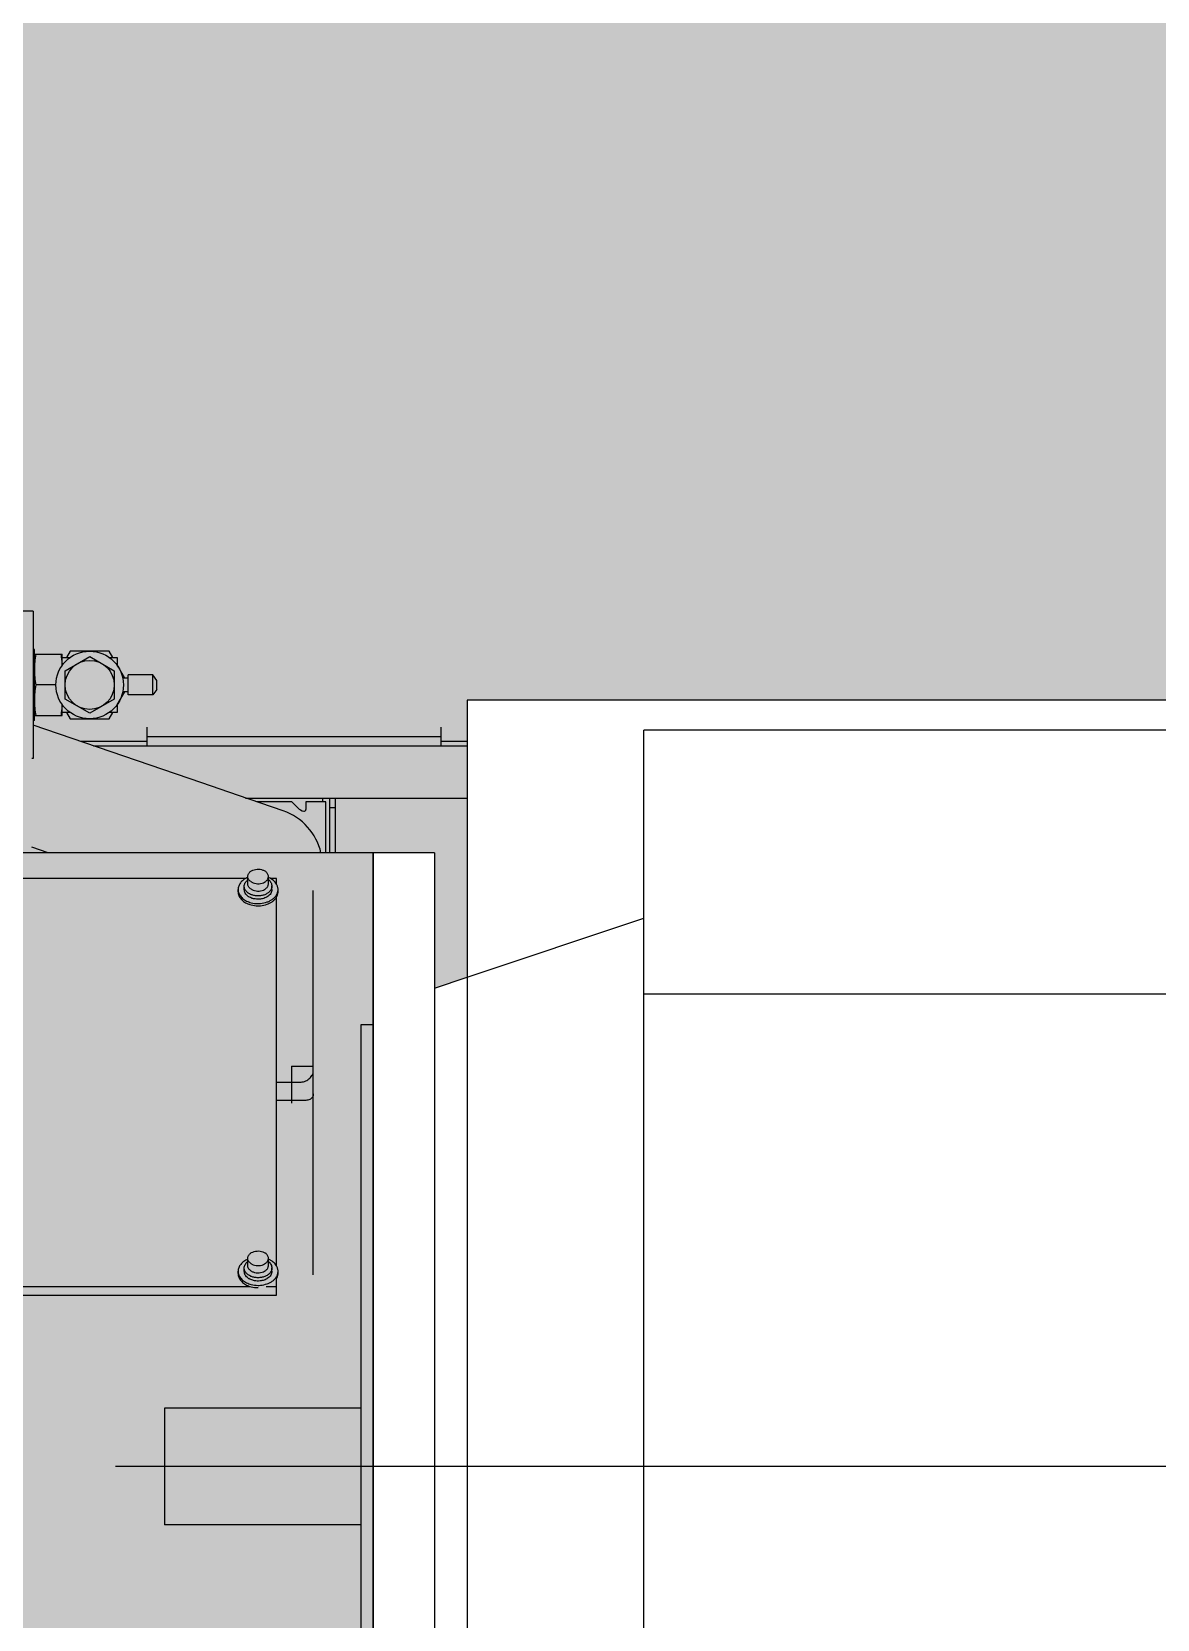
# Model space of a CAD drawing. Extents: x -18489 to 27370, y -8745 to 11880.
# Drawn here: x -14491.8 to -14433.7, y 2497.9 to 2579.9 of the extents above; entities that cross this region are included whole.
import ezdxf

# ---------------------------------------------------------------- set-up
doc = ezdxf.new("R2010")
doc.units = 0
doc.header["$LTSCALE"] = 100
for name, color, linetype in [('188K-SM-03-F10-MECH-EQ-Y2257103$0$0 Xref', 8, 'Continuous'), ('188K-SM-03-F10-MECH-EQ-Y2257103$0$M-EQU-FOUNDATION', 8, 'Continuous'), ('188K-SM-03-F10-MECH-EQ-Y2257103$0$Micron CUP L10 HVAC EQU$0$M-MECH-EQU', 136, 'Continuous'), ('188K-SM-03-F10-MECH-EQ-Y2257103$0$Micron CUP L10 HVAC EQU$0$M-PHASE1 AREA', 252, 'Continuous')]:
    doc.layers.add(name, color=color, linetype=linetype)

# ---------------------------------------------------------------- blocks, each defined once
blk = doc.blocks.new('188K-SM-03-F10-MECH-EQ-Y2257103$0$Micron CUP L10 HVAC EQU$0$A$C0c53ceb0')
at = {"layer": '188K-SM-03-F10-MECH-EQ-Y2257103$0$Micron CUP L10 HVAC EQU$0$M-PHASE1 AREA'}
for p, q in [((16513.90568, 16325.52026), (16392.62145, 16325.52026)), ((16513.90568, 16325.52026), (16513.90568, 16249.40044)), ((16514.54002, 16305.77985), (16513.90568, 16305.77985)), ((16514.54002, 16269.14135), (16514.54002, 16305.77935)), ((16514.54182, 16303.3255), (16528.81068, 16303.3255)), ((16528.81248, 16297.40447), (16528.81248, 16303.32537)), ((16528.81248, 16301.73282), (16533.11662, 16301.73282)), ((16530.39831, 16294.78498), (16543.08495, 16302.10962)), ((16533.01358, 16304.90447), (16531.18242, 16301.73282)), ((16553.15631, 16304.90447), (16533.01358, 16304.90447)), ((16543.08495, 16302.10962), (16555.77158, 16294.78498)), ((16553.05327, 16301.73282), (16557.35741, 16301.73282)), ((16554.98747, 16301.73282), (16553.15631, 16304.90447)), ((16557.35741, 16301.73282), (16557.35741, 16297.40447)), ((16557.90541, 16296.6788), (16557.35741, 16297.62796)), ((16530.39831, 16280.13572), (16530.39831, 16294.78498)), ((16555.77158, 16294.78498), (16555.77158, 16280.13572)), ((16561.16763, 16291.02847), (16557.95894, 16296.58609)), ((16563.0302, 16291.02847), (16560.14197, 16291.02847)), ((16575.71684, 16292.6143), (16563.0302, 16292.6143)), ((16563.0302, 16282.3064), (16563.0302, 16292.6143)), ((16575.71684, 16282.3064), (16575.71684, 16292.6143)), ((16577.84633, 16289.83909), (16575.71684, 16292.6143)), ((16577.84633, 16285.08161), (16577.84633, 16289.83909)), ((16525.62814, 16287.46035), (16515.19949, 16287.46035)), ((16557.95894, 16278.33461), (16561.16763, 16283.89223)), ((16563.0302, 16283.89223), (16560.14197, 16283.89223)), ((16575.71684, 16282.3064), (16563.0302, 16282.3064)), ((16577.84633, 16285.08161), (16575.71684, 16282.3064)), ((16528.81248, 16271.59533), (16528.81248, 16277.51623)), ((16533.11662, 16273.18789), (16528.81248, 16273.18789)), ((16543.08495, 16272.81109), (16530.39831, 16280.13572)), ((16531.18242, 16273.18789), (16533.01358, 16270.01623)), ((16555.77158, 16280.13572), (16543.08495, 16272.81109)), ((16557.35741, 16273.18789), (16553.05327, 16273.18789)), ((16553.15631, 16270.01623), (16554.98747, 16273.18789)), ((16557.35741, 16277.29274), (16557.90541, 16278.2419)), ((16557.35741, 16277.51623), (16557.35741, 16273.18789)), ((16514.54002, 16269.14085), (16513.90568, 16269.14085)), ((16600.96138, 16236.78194), (16513.90568, 16266.6296)), ((16514.54182, 16271.5952), (16528.81068, 16271.5952)), ((16533.01358, 16270.01623), (16553.15631, 16270.01623)), ((16572.73461, 16255.95764), (16572.73461, 16265.69107)), ((16724.57466, 16265.69107), (16724.57466, 16255.95764)), ((16572.73461, 16258.21766), (16538.44053, 16258.21766)), ((16572.73461, 16260.73562), (16600.96138, 16260.73562)), ((16600.96138, 16260.73562), (16619.99133, 16260.73562)), ((16619.99133, 16260.73562), (16724.57466, 16260.73562)), ((18341.73308, 16258.21766), (16724.57466, 16258.21766)), ((16836.33193, 16255.95764), (16836.33193, 16258.21766)), ((16513.90568, 16249.40044), (16513.1318, 16249.40044)), ((16545.03225, 16255.95764), (16600.96138, 16255.95764)), ((16600.96138, 16255.95764), (16619.99133, 16255.95764)), ((16619.99133, 16255.95764), (16954.53241, 16255.95764)), ((16954.53241, 16255.95764), (16954.53241, 16228.99854)), ((16619.99133, 16230.25738), (16600.96138, 16236.78194)), ((16643.06525, 16222.34632), (16619.99133, 16230.25738)), ((16623.66296, 16228.99854), (16954.53241, 16228.99854)), ((16647.08967, 16227.05918), (16629.31942, 16227.05918)), ((16650.54725, 16223.93617), (16647.93745, 16226.69422)), ((16665.06235, 16227.05918), (16654.78617, 16227.05918)), ((16654.78617, 16227.05918), (16654.78617, 16223.11032)), ((16663.31419, 16228.99854), (16663.31419, 16227.05918)), ((16665.06235, 16200.62033), (16665.06235, 16227.05918)), ((16667.09221, 16200.62033), (16667.09221, 16228.99854)), ((16667.09221, 16224.11588), (16670.11163, 16224.11588)), ((16670.11163, 16200.62033), (16670.11163, 16228.99854)), ((16836.33193, 16110.81411), (16836.33193, 16228.99854)), ((16689.57752, 16200.62033), (16503.33772, 16200.62033)), ((16521.62741, 16200.62033), (16513.16914, 16203.52031)), ((16689.57752, 15566.28856), (16689.57752, 16200.62033)), ((16623.59734, 16187.38535), (16483.29283, 16187.38535)), ((16622.94732, 16181.73374), (16622.94732, 16183.4382)), ((16624.74882, 16184.69411), (16624.74882, 16188.46185)), ((16635.40559, 16184.69411), (16635.40559, 16188.46185)), ((16639.59218, 16187.38535), (16636.55707, 16187.38535)), ((16637.20709, 16181.73374), (16637.20709, 16183.4382)), ((16639.59218, 16184.49887), (16639.59218, 16187.38535)), ((16619.76931, 16180.56754), (16619.76931, 16181.73374)), ((16639.59218, 15987.14114), (16639.59218, 16177.80241)), ((16640.3851, 16180.56754), (16640.3851, 16181.73374)), ((16658.62213, 15982.48939), (16658.62213, 16181.28796)), ((16683.23456, 16111.82215), (16683.23456, 15655.08454)), ((16689.57752, 16110.81411), (16836.33193, 16110.81411)), ((16829.98861, 16107.15179), (16836.33193, 16110.81411)), ((16689.57752, 16107.15179), (16829.98861, 16107.15179)), ((16689.57752, 16103.98069), (16828.40278, 16103.98069)), ((16828.40278, 16103.98069), (16828.40278, 16107.15179)), ((16836.33193, 16099.4028), (16828.40278, 16103.98069)), ((16689.57752, 16099.4028), (16836.33193, 16099.4028)), ((16689.57752, 16093.05948), (16836.33193, 16093.05948)), ((16836.33193, 16093.05948), (16836.33193, 16099.4028)), ((16647.33103, 16090.32272), (16658.62213, 16090.32272)), ((16647.33103, 16090.32272), (16647.33103, 16071.29277)), ((16639.59218, 16082.20337), (16652.27882, 16082.20337)), ((16652.27882, 16072.60317), (16639.59218, 16072.60317)), ((18281.63439, 16043.79354), (16689.57752, 16043.79354)), ((16622.94732, 15984.37601), (16622.94732, 15986.08047)), ((16624.74882, 15987.33638), (16624.74882, 15991.10412)), ((16635.40559, 15987.33638), (16635.40559, 15991.10412)), ((16637.20709, 15984.37601), (16637.20709, 15986.08047)), ((16619.76931, 15983.20981), (16619.76931, 15984.37601)), ((16639.59218, 15972.08601), (16639.59218, 15980.44468)), ((16640.3851, 15983.20981), (16640.3851, 15984.37601)), ((16316.08298, 15972.08601), (16639.59218, 15972.08601)), ((16482.0882, 15976.57141), (16625.82658, 15976.57141)), ((16634.32783, 15976.57141), (16639.59218, 15976.57141)), ((16683.23456, 15913.58534), (16581.73732, 15913.58534)), ((16581.73732, 15913.58534), (16581.73732, 15853.32135)), ((16683.23456, 15853.32135), (16581.73732, 15853.32135))]:
    blk.add_line(p, q, dxfattribs=at)
for radius in [17.45681, 12.68664]:
    blk.add_circle((16543.08495, 16287.46035), radius, dxfattribs=at)
for centre, radius, start, end in [((16647.08967, 16225.89201), 1.16717, 43.418, 90), ((16654.78617, 16227.94724), 5.83585, 223.418, 259.30580788), ((16633.34576, 16193.99781), 29.96843, 12.78620644, 71.07535558), ((16653.87274, 16223.11032), 0.91344, 259.30580788, 0), ((16629.26039, 16177.40291), 11.4928, 113.15886909, 116.19032044), ((16628.37748, 16182.21516), 5.8377, 128.53895861, 133.62857334), ((16630.88291, 16177.37631), 11.52164, 64.94886496, 66.84234799), ((16631.62631, 16182.03553), 6.07203, 49.73276545, 51.30097776), ((16628.15802, 16184.43033), 5.51914, 225.28058994, 225.62435176), ((16628.22296, 16184.4971), 5.61228, 225.62720293, 226.99342996), ((16628.92763, 16183.67702), 6.74451, 234.75559581, 237.51841507), ((16631.63332, 16184.83295), 6.06149, 308.88863997, 309.85627154), ((16631.77707, 16184.66321), 5.83906, 309.84087528, 312.67667153), ((16628.19514, 15987.11045), 5.57216, 225.28323656, 226.59988951), ((16628.34821, 15987.2739), 5.79609, 226.61061648, 228.98246144), ((16628.65358, 15987.63637), 6.26999, 229.05077627, 234.75808495), ((16628.92763, 15986.31929), 6.74451, 234.75559581, 237.51841507), ((16631.70153, 15987.39348), 5.95503, 309.85648557, 310.82914541)]:
    blk.add_arc(centre, radius, start, end, dxfattribs=at)
for points, knots in [([(16515.19949, 16303.3255), (16514.99635, 16302.01238), (16514.66379, 16299.37586), (16514.54182, 16296.71945), (16514.54182, 16295.39293)], [0, 0, 0, 0, 0.500416937, 1, 1, 1, 1]), ([(16528.153, 16303.3255), (16528.22972, 16302.82961), (16528.51527, 16300.84556), (16528.70261, 16298.84626), (16528.76796, 16297.3449)], [0, 0, 0, 0, 0.250325094, 1, 1, 1, 1]), ([(16514.54182, 16295.39293), (16514.54182, 16294.0664), (16514.66379, 16291.41), (16514.99635, 16288.77347), (16515.19949, 16287.46035)], [0, 0, 0, 0, 0.499583072, 1, 1, 1, 1]), ([(16515.19949, 16287.46035), (16514.99635, 16286.14723), (16514.66379, 16283.51071), (16514.54182, 16280.8543), (16514.54182, 16279.52777)], [0, 0, 0, 0, 0.500416937, 1, 1, 1, 1]), ([(16514.54182, 16279.52777), (16514.54182, 16278.20125), (16514.66379, 16275.54484), (16514.99635, 16272.90832), (16515.19949, 16271.5952)], [0, 0, 0, 0, 0.499583072, 1, 1, 1, 1]), ([(16528.76796, 16277.57581), (16528.70261, 16276.07445), (16528.51527, 16274.07515), (16528.22972, 16272.09109), (16528.153, 16271.5952)], [0, 0, 0, 0, 0.749674905, 1, 1, 1, 1]), ([(16624.74883, 16188.46185), (16624.74884, 16188.64713), (16624.78837, 16189.0227), (16624.964, 16189.56965), (16625.25107, 16190.09079), (16625.6422, 16190.57469), (16626.12828, 16191.01166), (16626.90421, 16191.53027), (16628.05045, 16192.00414), (16629.55863, 16192.26524), (16631.10955, 16192.21243), (16632.57612, 16191.85024), (16633.45895, 16191.39898), (16633.84494, 16191.12604)], [0, 0, 0, 0, 0.049795449, 0.100634836, 0.153414454, 0.208780421, 0.26708731, 0.32840486, 0.458903838, 0.596902926, 0.736900947, 0.872946922, 1, 1, 1, 1]), ([(16635.40558, 16188.46185), (16635.4056, 16188.70923), (16635.3338, 16189.21554), (16635.0196, 16189.93403), (16634.51589, 16190.58998), (16634.08301, 16190.9577), (16633.84494, 16191.12604)], [0, 0, 0, 0, 0.231738866, 0.471897168, 0.72686456, 1, 1, 1, 1]), ([(16624.18799, 16187.71578), (16623.535, 16187.39434), (16622.61481, 16186.82458), (16621.57402, 16185.88477), (16620.93014, 16185.1322), (16620.41815, 16184.32908), (16620.04598, 16183.48653), (16619.81997, 16182.61722), (16619.76931, 16182.02646), (16619.76931, 16181.73374)], [0, 0, 0, 0, 0.278914809, 0.410341784, 0.53631175, 0.65727955, 0.774063787, 0.887825769, 1, 1, 1, 1]), ([(16622.94732, 16183.4382), (16622.94731, 16183.70678), (16623.0097, 16184.25239), (16623.28579, 16185.04262), (16623.7351, 16185.78852), (16624.13035, 16186.23153), (16624.34958, 16186.44065)], [0, 0, 0, 0, 0.236865489, 0.479520859, 0.732808027, 1, 1, 1, 1]), ([(16624.27455, 16180.50864), (16624.06644, 16180.71473), (16623.69168, 16181.15003), (16623.26682, 16181.87839), (16623.00613, 16182.64735), (16622.94734, 16183.17717), (16622.94732, 16183.4382)], [0, 0, 0, 0, 0.266460067, 0.519561979, 0.762529675, 1, 1, 1, 1]), ([(16626.30947, 16185.79765), (16626.0714, 16185.96599), (16625.63852, 16186.33371), (16625.13481, 16186.98967), (16624.82061, 16187.70816), (16624.74881, 16188.21447), (16624.74883, 16188.46185)], [0, 0, 0, 0, 0.27313544, 0.528102832, 0.768261134, 1, 1, 1, 1]), ([(16626.30947, 16182.02992), (16626.0714, 16182.19825), (16625.63852, 16182.56598), (16625.13481, 16183.22193), (16624.82061, 16183.94042), (16624.74881, 16184.44673), (16624.74883, 16184.69411)], [0, 0, 0, 0, 0.273135441, 0.528102832, 0.768261134, 1, 1, 1, 1]), ([(16626.30947, 16185.79765), (16626.69546, 16185.52472), (16627.57829, 16185.07345), (16629.04486, 16184.71126), (16630.59578, 16184.65846), (16632.10396, 16184.91955), (16633.2502, 16185.39343), (16634.02613, 16185.91203), (16634.51221, 16186.349), (16634.90334, 16186.83291), (16635.19041, 16187.35405), (16635.36604, 16187.901), (16635.40557, 16188.27657), (16635.40558, 16188.46185)], [0, 0, 0, 0, 0.127053078, 0.263099053, 0.403097074, 0.541096163, 0.67159514, 0.73291269, 0.79121958, 0.846585546, 0.899365164, 0.950204551, 1, 1, 1, 1]), ([(16626.30947, 16182.02992), (16626.69546, 16181.75698), (16627.57829, 16181.30571), (16629.04486, 16180.94353), (16630.59578, 16180.89072), (16632.10396, 16181.15182), (16633.2502, 16181.62569), (16634.02613, 16182.1443), (16634.51221, 16182.58126), (16634.90334, 16183.06517), (16635.19041, 16183.58631), (16635.36604, 16184.13326), (16635.40557, 16184.50883), (16635.40558, 16184.69411)], [0, 0, 0, 0, 0.127053078, 0.263099053, 0.403097074, 0.541096162, 0.67159514, 0.73291269, 0.791219579, 0.846585546, 0.899365164, 0.950204551, 1, 1, 1, 1]), ([(16635.55099, 16186.66872), (16635.80752, 16186.45139), (16636.27155, 16185.98603), (16636.80372, 16185.18578), (16637.13253, 16184.32784), (16637.20707, 16183.73112), (16637.20708, 16183.4382)], [0, 0, 0, 0, 0.269589268, 0.523473206, 0.765125106, 1, 1, 1, 1]), ([(16637.20708, 16183.4382), (16637.2071, 16183.16275), (16637.14139, 16182.60276), (16636.85091, 16181.79332), (16636.37886, 16181.03176), (16635.96466, 16180.58205), (16635.73514, 16180.37038)], [0, 0, 0, 0, 0.236311373, 0.47868463, 0.732142065, 1, 1, 1, 1]), ([(16639.61131, 16184.50443), (16639.41191, 16184.84751), (16638.93506, 16185.51427), (16638.04206, 16186.40292), (16636.97469, 16187.18654), (16636.17972, 16187.6186), (16635.76148, 16187.81411)], [0, 0, 0, 0, 0.231166026, 0.474613239, 0.731045203, 1, 1, 1, 1]), ([(16640.3851, 16181.73374), (16640.3851, 16181.97078), (16640.35205, 16182.4477), (16640.20414, 16183.15434), (16639.95954, 16183.8469), (16639.73675, 16184.28858), (16639.61131, 16184.50443)], [0, 0, 0, 0, 0.244493334, 0.491275134, 0.742487277, 1, 1, 1, 1]), ([(16619.76931, 16181.73374), (16619.76931, 16181.40225), (16619.83456, 16180.73157), (16620.12484, 16179.75038), (16620.60091, 16178.80843), (16621.25229, 16177.92365), (16622.06605, 16177.11142), (16623.37225, 16176.12471), (16624.50954, 16175.56668), (16625.30841, 16175.27189)], [0, 0, 0, 0, 0.109955226, 0.22189253, 0.337552064, 0.458254815, 0.584817439, 0.717546671, 1, 1, 1, 1]), ([(16619.76931, 16180.56754), (16619.76931, 16180.23605), (16619.83456, 16179.56537), (16620.12484, 16178.58417), (16620.60091, 16177.64222), (16621.25229, 16176.75744), (16622.06605, 16175.94521), (16623.37225, 16174.95851), (16624.50954, 16174.40048), (16625.30841, 16174.10569)], [0, 0, 0, 0, 0.109955226, 0.22189253, 0.337552064, 0.458254815, 0.584817439, 0.717546671, 1, 1, 1, 1]), ([(16625.03561, 16178.1688), (16624.71705, 16178.39405), (16624.13781, 16178.8861), (16623.46382, 16179.76383), (16623.04337, 16180.72523), (16622.94734, 16181.40272), (16622.94732, 16181.73374)], [0, 0, 0, 0, 0.273138985, 0.528101816, 0.76826059, 1, 1, 1, 1]), ([(16625.03561, 16179.87325), (16624.97848, 16179.91365), (16624.75643, 16180.07608), (16624.54493, 16180.25304), (16624.39492, 16180.39298)], [0, 0, 0, 0, 0.254324237, 1, 1, 1, 1]), ([(16626.61619, 16179.03044), (16626.47277, 16179.08674), (16625.92248, 16179.32051), (16625.39798, 16179.61702), (16625.03561, 16179.87325)], [0, 0, 0, 0, 0.257701899, 1, 1, 1, 1]), ([(16627.77166, 16176.96302), (16627.54667, 16177.01739), (16626.68772, 16177.25903), (16625.86308, 16177.63264), (16625.30564, 16177.9876)], [0, 0, 0, 0, 0.259403393, 1, 1, 1, 1]), ([(16625.30841, 16175.27189), (16625.67927, 16175.13504), (16627.22369, 16174.64812), (16628.85444, 16174.44496), (16630.0772, 16174.44496)], [0, 0, 0, 0, 0.244303598, 1, 1, 1, 1]), ([(16625.30841, 16174.10569), (16625.67927, 16173.96884), (16627.22369, 16173.48192), (16628.85444, 16173.27876), (16630.0772, 16173.27876)], [0, 0, 0, 0, 0.244303598, 1, 1, 1, 1]), ([(16633.51925, 16179.02302), (16632.98052, 16178.81304), (16631.83982, 16178.49848), (16630.06641, 16178.34393), (16628.29367, 16178.50224), (16627.15408, 16178.81925), (16626.61619, 16179.03044)], [0, 0, 0, 0, 0.246137616, 0.500095833, 0.754005293, 1, 1, 1, 1]), ([(16631.77446, 16176.83708), (16631.44363, 16176.77974), (16630.1124, 16176.61968), (16628.74786, 16176.7271), (16627.77166, 16176.96302)], [0, 0, 0, 0, 0.250558288, 1, 1, 1, 1]), ([(16630.0772, 16174.44496), (16630.48971, 16174.44496), (16632.10647, 16174.51341), (16633.71511, 16174.85458), (16634.846, 16175.27189)], [0, 0, 0, 0, 0.254957247, 1, 1, 1, 1]), ([(16630.0772, 16173.27876), (16630.48971, 16173.27876), (16632.10647, 16173.3472), (16633.71511, 16173.68838), (16634.846, 16174.10569)], [0, 0, 0, 0, 0.254957247, 1, 1, 1, 1]), ([(16634.84427, 16177.98472), (16634.62285, 16177.84394), (16633.66424, 16177.30851), (16632.59631, 16176.97954), (16631.77446, 16176.83708)], [0, 0, 0, 0, 0.23929935, 1, 1, 1, 1]), ([(16635.43878, 16180.11488), (16635.30077, 16180.00357), (16634.70652, 16179.56533), (16634.04146, 16179.22656), (16633.51925, 16179.02302)], [0, 0, 0, 0, 0.240318239, 1, 1, 1, 1]), ([(16637.20708, 16181.73374), (16637.2071, 16181.3802), (16637.09692, 16180.65449), (16636.61708, 16179.6336), (16635.85269, 16178.71469), (16635.20137, 16178.21177), (16634.84427, 16177.98472)], [0, 0, 0, 0, 0.229878134, 0.469193344, 0.724849465, 1, 1, 1, 1]), ([(16634.846, 16175.27189), (16635.36689, 16175.46411), (16636.35886, 16175.90808), (16637.69219, 16176.76643), (16638.79797, 16177.77805), (16639.37652, 16178.55908), (16639.61131, 16178.96306)], [0, 0, 0, 0, 0.271324072, 0.528954938, 0.771670897, 1, 1, 1, 1]), ([(16634.846, 16174.10569), (16635.36689, 16174.2979), (16636.35886, 16174.74188), (16637.69219, 16175.60023), (16638.79797, 16176.61185), (16639.37652, 16177.39288), (16639.61131, 16177.79685)], [0, 0, 0, 0, 0.271324072, 0.528954938, 0.771670897, 1, 1, 1, 1]), ([(16639.61131, 16178.96306), (16639.73675, 16179.17891), (16639.95954, 16179.62058), (16640.20414, 16180.31315), (16640.35205, 16181.01978), (16640.3851, 16181.49671), (16640.3851, 16181.73374)], [0, 0, 0, 0, 0.257512723, 0.508724866, 0.755506666, 1, 1, 1, 1]), ([(16639.61131, 16177.79685), (16639.73675, 16178.0127), (16639.95954, 16178.45438), (16640.20414, 16179.14694), (16640.35205, 16179.85358), (16640.3851, 16180.3305), (16640.3851, 16180.56754)], [0, 0, 0, 0, 0.257512723, 0.508724866, 0.755506666, 1, 1, 1, 1]), ([(16652.27882, 16082.20337), (16653.11621, 16082.20337), (16654.78944, 16082.62855), (16656.77263, 16084.07845), (16658.12665, 16085.7781), (16658.62213, 16087.09044), (16658.62213, 16087.6734)], [0, 0, 0, 0, 0.279195384, 0.553787584, 0.805634837, 1, 1, 1, 1]), ([(16658.62213, 16076.10395), (16658.62213, 16075.4803), (16658.33639, 16074.19638), (16656.68759, 16073.02392), (16654.60297, 16072.65523), (16653.09491, 16072.60317), (16652.27882, 16072.60317)], [0, 0, 0, 0, 0.229342625, 0.445157999, 0.699884487, 1, 1, 1, 1]), ([(16624.74883, 15991.10412), (16624.74884, 15991.2894), (16624.78837, 15991.66497), (16624.964, 15992.21192), (16625.25107, 15992.73306), (16625.6422, 15993.21696), (16626.12828, 15993.65393), (16626.90421, 15994.17254), (16628.05045, 15994.64641), (16629.55863, 15994.90751), (16631.10955, 15994.8547), (16632.57612, 15994.49251), (16633.45895, 15994.04125), (16633.84494, 15993.76831)], [0, 0, 0, 0, 0.049795449, 0.100634836, 0.153414454, 0.208780421, 0.26708731, 0.32840486, 0.458903838, 0.596902926, 0.736900947, 0.872946922, 1, 1, 1, 1]), ([(16635.40558, 15991.10412), (16635.4056, 15991.3515), (16635.3338, 15991.85781), (16635.0196, 15992.5763), (16634.51589, 15993.23225), (16634.08301, 15993.59997), (16633.84494, 15993.76831)], [0, 0, 0, 0, 0.231738866, 0.471897168, 0.72686456, 1, 1, 1, 1]), ([(16624.74047, 15990.61187), (16624.01463, 15990.30129), (16622.98657, 15989.7341), (16621.81475, 15988.76738), (16621.08743, 15987.98312), (16620.50722, 15987.13786), (16620.08436, 15986.24479), (16619.82706, 15985.31908), (16619.76931, 15984.68822), (16619.76931, 15984.37601)], [0, 0, 0, 0, 0.280801595, 0.412884769, 0.539134721, 0.659942893, 0.776135559, 0.888958728, 1, 1, 1, 1]), ([(16622.94732, 15986.08047), (16622.94731, 15986.38587), (16623.0286, 15987.00895), (16623.38617, 15987.90118), (16623.96326, 15988.72779), (16624.46398, 15989.20303), (16624.74032, 15989.42359)], [0, 0, 0, 0, 0.233858872, 0.475016731, 0.729262571, 1, 1, 1, 1]), ([(16624.27455, 15983.15091), (16624.06644, 15983.357), (16623.69168, 15983.7923), (16623.26682, 15984.52066), (16623.00613, 15985.28962), (16622.94734, 15985.81945), (16622.94732, 15986.08047)], [0, 0, 0, 0, 0.266460067, 0.519561979, 0.762529675, 1, 1, 1, 1]), ([(16626.30947, 15988.43992), (16626.0714, 15988.60826), (16625.63852, 15988.97598), (16625.13481, 15989.63194), (16624.82061, 15990.35043), (16624.74881, 15990.85674), (16624.74883, 15991.10412)], [0, 0, 0, 0, 0.27313544, 0.528102832, 0.768261134, 1, 1, 1, 1]), ([(16626.30947, 15984.67219), (16626.0714, 15984.84052), (16625.63852, 15985.20825), (16625.13481, 15985.8642), (16624.82061, 15986.58269), (16624.74881, 15987.089), (16624.74883, 15987.33638)], [0, 0, 0, 0, 0.273135441, 0.528102832, 0.768261134, 1, 1, 1, 1]), ([(16626.30947, 15988.43992), (16626.69546, 15988.16699), (16627.57829, 15987.71572), (16629.04486, 15987.35353), (16630.59578, 15987.30073), (16632.10396, 15987.56182), (16633.2502, 15988.0357), (16634.02613, 15988.5543), (16634.51221, 15988.99127), (16634.90334, 15989.47518), (16635.19041, 15989.99632), (16635.36604, 15990.54327), (16635.40557, 15990.91884), (16635.40558, 15991.10412)], [0, 0, 0, 0, 0.127053078, 0.263099053, 0.403097074, 0.541096163, 0.67159514, 0.73291269, 0.79121958, 0.846585546, 0.899365164, 0.950204551, 1, 1, 1, 1]), ([(16626.30947, 15984.67219), (16626.69546, 15984.39925), (16627.57829, 15983.94798), (16629.04486, 15983.5858), (16630.59578, 15983.53299), (16632.10396, 15983.79409), (16633.2502, 15984.26796), (16634.02613, 15984.78657), (16634.51221, 15985.22353), (16634.90334, 15985.70744), (16635.19041, 15986.22858), (16635.36604, 15986.77553), (16635.40557, 15987.1511), (16635.40558, 15987.33638)], [0, 0, 0, 0, 0.127053078, 0.263099053, 0.403097074, 0.541096162, 0.67159514, 0.73291269, 0.791219579, 0.846585546, 0.899365164, 0.950204551, 1, 1, 1, 1]), ([(16639.61131, 15987.1467), (16639.39825, 15987.51328), (16638.88278, 15988.22431), (16637.90932, 15989.16184), (16636.74123, 15989.97693), (16635.87135, 15990.41615), (16635.41394, 15990.61187)], [0, 0, 0, 0, 0.230036648, 0.473173706, 0.730068369, 1, 1, 1, 1]), ([(16635.42272, 15989.41666), (16635.69784, 15989.19623), (16636.19632, 15988.7216), (16636.7705, 15987.89653), (16637.12625, 15987.00649), (16637.20707, 15986.38508), (16637.20708, 15986.08047)], [0, 0, 0, 0, 0.27071122, 0.524907514, 0.766088143, 1, 1, 1, 1]), ([(16637.20708, 15986.08047), (16637.2071, 15985.79162), (16637.13464, 15985.20351), (16636.81503, 15984.35682), (16636.29718, 15983.5655), (16635.84504, 15983.10363), (16635.59496, 15982.88753)], [0, 0, 0, 0, 0.235220713, 0.477046611, 0.730847531, 1, 1, 1, 1]), ([(16640.3851, 15984.37601), (16640.3851, 15984.61305), (16640.35205, 15985.08997), (16640.20414, 15985.79661), (16639.95954, 15986.48917), (16639.73675, 15986.93085), (16639.61131, 15987.1467)], [0, 0, 0, 0, 0.244493334, 0.491275134, 0.742487277, 1, 1, 1, 1]), ([(16619.76931, 15984.37601), (16619.76931, 15984.04452), (16619.83456, 15983.37384), (16620.12484, 15982.39265), (16620.60091, 15981.4507), (16621.25229, 15980.56592), (16622.06605, 15979.75369), (16623.37225, 15978.76698), (16624.50954, 15978.20895), (16625.30841, 15977.91416)], [0, 0, 0, 0, 0.109955226, 0.22189253, 0.337552064, 0.458254815, 0.584817439, 0.717546671, 1, 1, 1, 1]), ([(16619.76931, 15983.20981), (16619.76931, 15982.87832), (16619.83456, 15982.20764), (16620.12484, 15981.22644), (16620.60091, 15980.28449), (16621.25229, 15979.39971), (16622.06605, 15978.58748), (16623.37225, 15977.60078), (16624.50954, 15977.04275), (16625.30841, 15976.74796)], [0, 0, 0, 0, 0.109955226, 0.22189253, 0.337552064, 0.458254815, 0.584817439, 0.717546671, 1, 1, 1, 1]), ([(16625.03561, 15980.81107), (16624.71705, 15981.03632), (16624.13781, 15981.52837), (16623.46382, 15982.4061), (16623.04337, 15983.3675), (16622.94734, 15984.04499), (16622.94732, 15984.37601)], [0, 0, 0, 0, 0.273138985, 0.528101816, 0.76826059, 1, 1, 1, 1]), ([(16626.61619, 15981.67271), (16626.47277, 15981.72901), (16625.92248, 15981.96278), (16625.39798, 15982.25929), (16625.03561, 15982.51552)], [0, 0, 0, 0, 0.257701899, 1, 1, 1, 1]), ([(16628.1505, 15979.52199), (16627.89001, 15979.57368), (16626.89796, 15979.81385), (16625.94269, 15980.22421), (16625.30564, 15980.62987)], [0, 0, 0, 0, 0.260157378, 1, 1, 1, 1]), ([(16625.30841, 15977.91416), (16625.67927, 15977.77731), (16627.22369, 15977.29039), (16628.85444, 15977.08723), (16630.0772, 15977.08723)], [0, 0, 0, 0, 0.244303598, 1, 1, 1, 1]), ([(16633.51925, 15981.66529), (16632.98052, 15981.45531), (16631.83982, 15981.14075), (16630.06641, 15980.9862), (16628.29367, 15981.14451), (16627.15408, 15981.46152), (16626.61619, 15981.67271)], [0, 0, 0, 0, 0.246137616, 0.500095833, 0.754005293, 1, 1, 1, 1]), ([(16632.08271, 15979.53798), (16631.76162, 15979.47143), (16630.4605, 15979.27111), (16629.1193, 15979.32973), (16628.1505, 15979.52199)], [0, 0, 0, 0, 0.249250523, 1, 1, 1, 1]), ([(16630.0772, 15977.08723), (16630.48971, 15977.08723), (16632.10647, 15977.15568), (16633.71511, 15977.49685), (16634.846, 15977.91416)], [0, 0, 0, 0, 0.254957247, 1, 1, 1, 1]), ([(16634.84427, 15980.62699), (16634.64332, 15980.49922), (16633.77831, 15980.01011), (16632.82148, 15979.69111), (16632.08271, 15979.53798)], [0, 0, 0, 0, 0.239908505, 1, 1, 1, 1]), ([(16635.51791, 15982.82209), (16635.37587, 15982.7035), (16634.76076, 15982.23632), (16634.06586, 15981.87834), (16633.51925, 15981.66529)], [0, 0, 0, 0, 0.239780998, 1, 1, 1, 1]), ([(16637.20708, 15984.37601), (16637.2071, 15984.02247), (16637.09692, 15983.29676), (16636.61708, 15982.27587), (16635.85269, 15981.35696), (16635.20137, 15980.85404), (16634.84427, 15980.62699)], [0, 0, 0, 0, 0.229878134, 0.469193344, 0.724849465, 1, 1, 1, 1]), ([(16634.846, 15977.91416), (16635.36689, 15978.10638), (16636.35886, 15978.55035), (16637.69219, 15979.4087), (16638.79797, 15980.42032), (16639.37652, 15981.20135), (16639.61131, 15981.60533)], [0, 0, 0, 0, 0.271324072, 0.528954938, 0.771670897, 1, 1, 1, 1]), ([(16639.61131, 15981.60533), (16639.73675, 15981.82118), (16639.95954, 15982.26285), (16640.20414, 15982.95542), (16640.35205, 15983.66205), (16640.3851, 15984.13898), (16640.3851, 15984.37601)], [0, 0, 0, 0, 0.257512723, 0.508724866, 0.755506666, 1, 1, 1, 1]), ([(16639.61131, 15980.43912), (16639.73675, 15980.65497), (16639.95954, 15981.09665), (16640.20414, 15981.78921), (16640.35205, 15982.49585), (16640.3851, 15982.97277), (16640.3851, 15983.20981)], [0, 0, 0, 0, 0.257512723, 0.508724866, 0.755506666, 1, 1, 1, 1]), ([(16625.30841, 15976.74796), (16625.67927, 15976.61111), (16627.22369, 15976.12419), (16628.85444, 15975.92103), (16630.0772, 15975.92103)], [0, 0, 0, 0, 0.244303598, 1, 1, 1, 1])]:
    blk.add_open_spline(points, degree=3, knots=knots, dxfattribs=at)
blk.add_wipeout([(16738.04308, 16279.54634), (17254.41031, 16279.54634), (17254.41031, 16540.26739), (17660.39929, 16540.26739), (17660.39929, 16279.54634), (18176.76653, 16279.54634), (18176.76653, 15487.36034), (17968.57249, 15487.36034), (17822.16053, 15410.85679), (17660.39929, 15410.85679), (17660.39929, 15226.63929), (17254.41031, 15226.63929), (17254.41031, 15410.85679), (17113.87378, 15410.85679), (17092.64908, 15410.85679), (16946.23711, 15487.36034), (16738.04308, 15487.36034), (16738.04308, 15630.5612), (16721.29603, 15636.17758), (16721.29603, 15566.27445), (16689.57814, 15566.27445), (16689.57814, 16200.63223), (16721.29603, 16200.63223), (16721.29603, 16130.7291), (16738.04308, 16136.34549)]).dxf.layer = '188K-SM-03-F10-MECH-EQ-Y2257103$0$Micron CUP L10 HVAC EQU$0$M-PHASE1 AREA'
for p, q in [((16738.04308, 16279.54634), (16738.04308, 15487.36034)), ((18176.76653, 16279.54634), (16738.04308, 16279.54634)), ((16829.3906, 15502.83867), (16829.3906, 16264.06801)), ((18085.41901, 16264.06801), (16829.3906, 16264.06801)), ((16689.57814, 16200.63223), (16689.57814, 15566.27445)), ((16721.29603, 16200.63223), (16689.57814, 16200.63223)), ((16721.29603, 16200.63223), (16721.29603, 15566.27445)), ((16738.04308, 16136.34549), (16829.3906, 16166.98032)), ((16721.29603, 16130.7291), (16738.04308, 16136.34549)), ((18085.41901, 16127.68109), (16829.3906, 16127.68109)), ((16689.57814, 16111.82215), (16683.23456, 16111.82215)), ((18202.14084, 15883.45334), (16556.36301, 15883.45334))]:
    blk.add_line(p, q, dxfattribs=at)
blk = doc.blocks.new('188K-SM-03-F10-MECH-EQ-Y2257103$0$Micron CUP L10 HVAC EQU')
at = {"layer": '188K-SM-03-F10-MECH-EQ-Y2257103$0$Micron CUP L10 HVAC EQU$0$M-MECH-EQU'}
blk.add_blockref('188K-SM-03-F10-MECH-EQ-Y2257103$0$Micron CUP L10 HVAC EQU$0$A$C0c53ceb0', (-206166.7, 2082.18), dxfattribs=at)
blk = doc.blocks.new('188K-SM-03-F10-MECH-EQ-Y2257103')
at = {"layer": '188K-SM-03-F10-MECH-EQ-Y2257103$0$M-EQU-FOUNDATION'}
h = blk.add_hatch(dxfattribs=at)
h.set_pattern_fill('AR-CONC', color=256, scale=0.1)
h.set_pattern_definition([(50, (4473.521, 709.199), (18.218467, -1.593909), [1.905, -20.955]), (355, (4473.521, 709.2), (-3.524342, 19.105685), [1.524, -16.764058]), (100.45144, (4475.04, 709.066), (14.694125, 17.511775), [1.619001, -17.809024]), (46.1842, (4473.521, 714.28), (27.107904, -4.204233), [2.8575, -31.4325]), (96.63556, (4475.78, 713.93), (23.740413, 24.742612), [2.428502, -26.71356]), (351.18415, (4473.52, 714.28), (23.740413, 24.742612), [2.285997, -25.145973]), (21, (4476.061, 713.009), (15.161439, -10.22652), [1.905, -20.955]), (326, (4476.061, 713.01), (6.180203, 18.418797), [1.524, -16.764]), (71.45144, (4477.325, 712.157), (21.341642, 8.192277), [1.619001, -17.808994]), (37.5, (4473.5214, 709.199), (0.3088603, 8.4555039), [0, -16.5608, 0, -17.018, 0, -16.8275]), (7.5, (4473.521, 709.199), (6.6819663, 10.0180575), [0, -9.7028, 0, -16.1798, 0, -6.4135]), (327.5, (4467.857, 709.199), (13.5590595, -0.5728744), [0, -6.35, 0, -19.812, 0, -26.289]), (317.5, (4465.317, 709.199), (14.812918, 2.542649), [0, -8.255, 0, -13.1572, 0, -18.669])])
h.paths.add_polyline_path([(-14928.149, 5602.459), (-14278.149, 5602.459), (-14278.149, 1902.459), (-14928.149, 1902.459)], flags=16)
h.paths.add_polyline_path([(-14933.149, 5607.459), (-14273.149, 5607.459), (-14273.149, 1897.459), (-14933.149, 1897.459)])
h = blk.add_hatch(dxfattribs=at)
h.set_pattern_fill('AR-CONC', color=256, scale=0.3)
h.set_pattern_definition([(50, (4473.52, 709.2), (54.6554, -4.78173), [5.715, -62.865]), (355, (4473.52, 709.2), (-10.57303, 57.31705), [4.572, -50.29218]), (100.45144, (4478.076, 708.8), (44.08237, 52.53533), [4.857, -53.42707]), (46.1842, (4473.52, 724.44), (81.32371, -12.6127), [8.5725, -94.2975]), (96.63556, (4480.3, 723.39), (71.22124, 74.22784), [7.2855, -80.14068]), (351.18415, (4473.52, 724.44), (71.22124, 74.22784), [6.858, -75.43792]), (21, (4481.14, 720.63), (45.48432, -30.67956), [5.715, -62.865]), (326, (4481.14, 720.63), (18.54061, 55.25639), [4.572, -50.292]), (71.45144, (4484.93, 718.07), (64.02493, 24.57683), [4.857, -53.42698]), (37.5, (4473.521, 709.2), (0.926581, 25.366512), [0, -49.6824, 0, -51.054, 0, -50.4825]), (7.5, (4473.52, 709.2), (20.0459, 30.054172), [0, -29.1084, 0, -48.5394, 0, -19.2405]), (327.5, (4456.529, 709.2), (40.677179, -1.718623), [0, -19.05, 0, -59.436, 0, -78.867]), (317.5, (4448.91, 709.2), (44.438754, 7.62795), [0, -24.765, 0, -39.4716, 0, -56.007])])
h.paths.add_polyline_path([(-14918.149, 5592.459), (-14288.149, 5592.459), (-14288.149, 1912.459), (-14918.149, 1912.459)])
at = {"layer": '188K-SM-03-F10-MECH-EQ-Y2257103$0$0 Xref', "xscale": 0.1, "yscale": 0.1, "zscale": 0.1}
blk.add_blockref('188K-SM-03-F10-MECH-EQ-Y2257103$0$Micron CUP L10 HVAC EQU', (4473.521, 709.199), dxfattribs=at)

msp = doc.modelspace()

# ---------------------------------------------------------------- block references
msp.add_blockref('188K-SM-03-F10-MECH-EQ-Y2257103', (0, 0))

doc.saveas('drawing.dxf')
